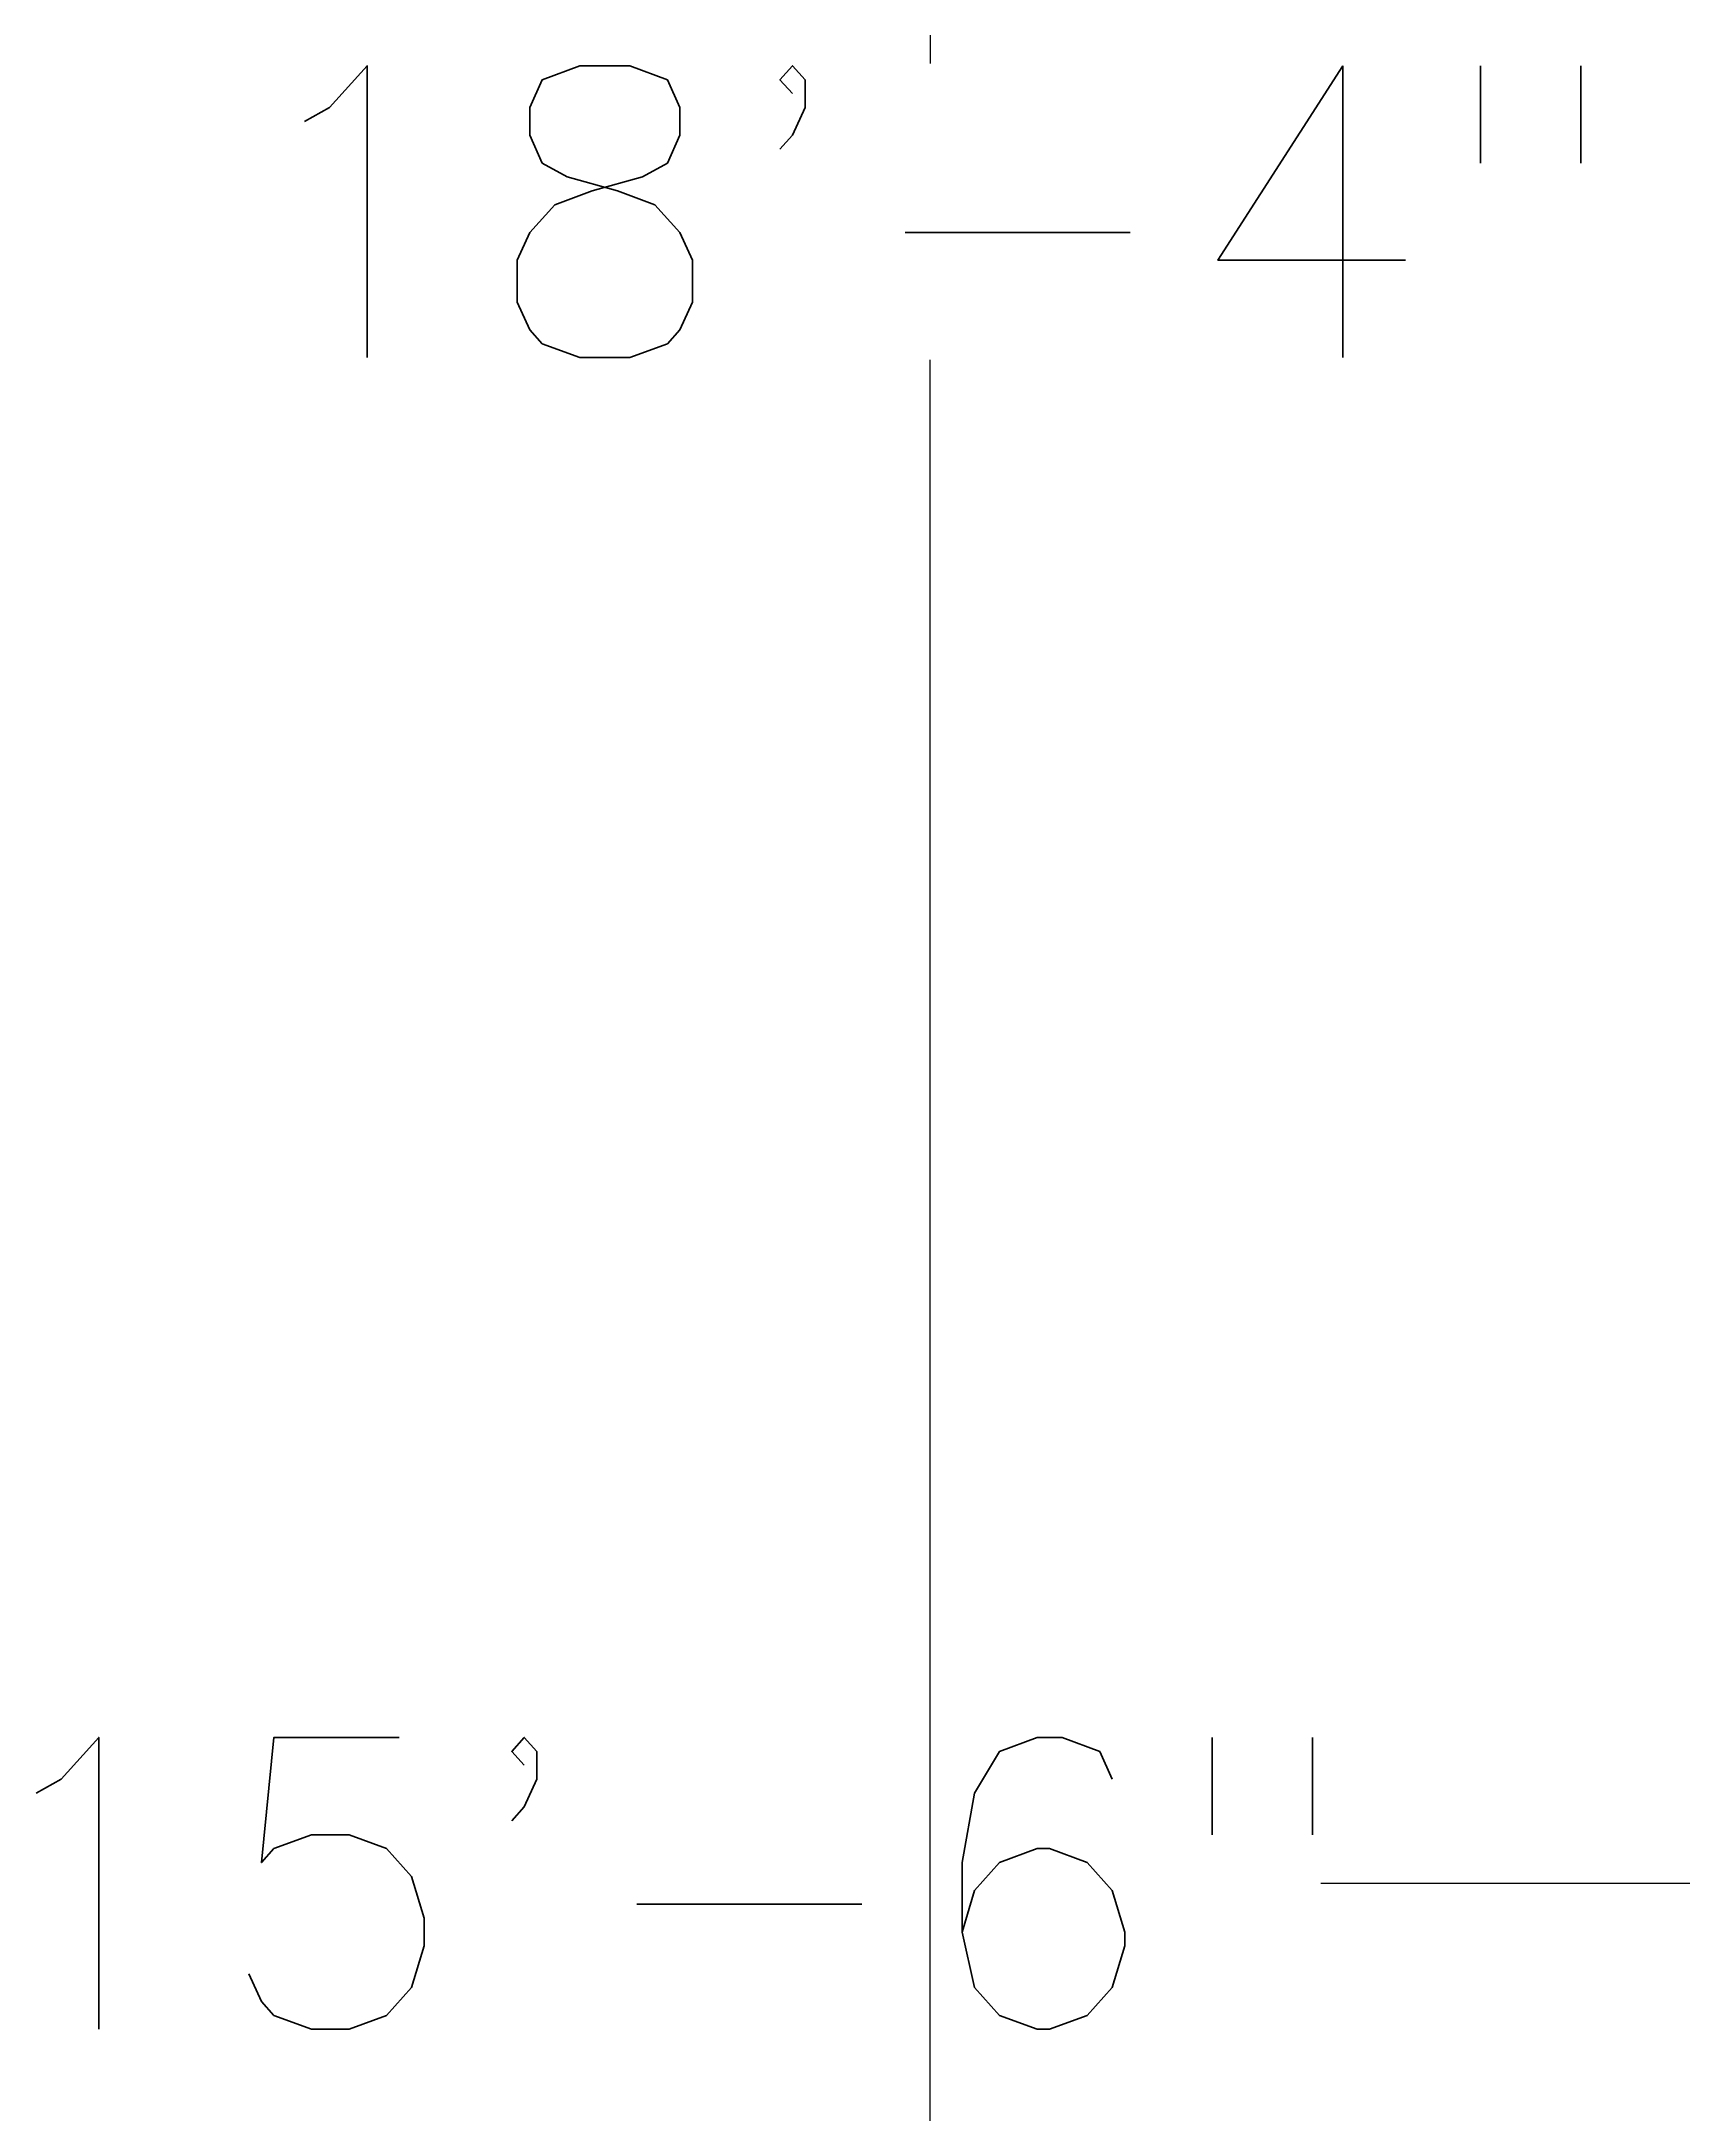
# Model space of a CAD drawing. Header units: inches. Extents: x 474 to 5633, y -332 to 1348.
# Drawn here: x 714.5 to 782, y 82.7 to 167.9 of the extents above; entities that cross this region are included whole.
import ezdxf

# ---------------------------------------------------------------- set-up
doc = ezdxf.new("R2010")
doc.units = ezdxf.units.IN
doc.header["$LTSCALE"] = 20
doc.header["$MEASUREMENT"] = 0
doc.styles.get("Standard").update_dxf_attribs({"font": 'txt.shx', "height": 12})
doc.dimstyles.new('iut', dxfattribs={"dimtxt": 0.18, "dimasz": 2.1175, "dimexe": 0.18, "dimexo": 0.0625, "dimgap": 0.09, "dimtad": 0, "dimtih": 1, "dimtoh": 1, "dimzin": 0, "dimdsep": 46, "dimlunit": 4, "dimtxsty": 'Standard', "dimblk": 'ARCHTICK', "dimcen": 0.09, "dimadec": 0, "dimazin": 0, "dimtfac": 1, "dimtofl": 0, "dimtmove": 0, "dimatfit": 3, "dimldrblk": 'ARCHTICK', "dimfxl": 1, "dimtolj": 1, "dimtzin": 0, "dimarcsym": 0})

# ---------------------------------------------------------------- blocks, each defined once
blk = doc.blocks.new('_ArchTick')
at = {"color": 0, "linetype": 'ByBlock', "const_width": 0.15}
blk.add_lwpolyline([(-0.5, -0.5), (0.5, 0.5)], dxfattribs=at)
blk = doc.blocks.new('*D41')
at = {"color": 0, "lineweight": -2, "transparency": 16777216}
for p, q in [((647.026, 86.961), (647.026, 92.341)), ((647.026, 92.161), (712.936, 92.161)), ((833.026, 92.161), (767.116, 92.161)), ((833.026, 86.961), (833.026, 92.341))]:
    blk.add_line(p, q, dxfattribs=at)
at = {"layer": 'Defpoints', "color": 0, "transparency": 16777216}
for p in [(833.026, 92.161), (647.026, 86.899), (833.026, 86.899)]:
    blk.add_point(p, dxfattribs=at)
at = {"color": 0, "lineweight": -2, "transparency": 16777216, "xscale": 2.1175, "yscale": 2.1175, "zscale": 2.1175, "rotation": 180}
blk.add_blockref('_ArchTick', (647.026, 92.161), dxfattribs=at)
at = {"color": 0, "lineweight": -2, "transparency": 16777216, "xscale": 2.1175, "yscale": 2.1175, "zscale": 2.1175}
blk.add_blockref('_ArchTick', (833.026, 92.161), dxfattribs=at)
at = {"color": 0, "transparency": 16777216, "insert": (740.026, 92.161), "char_height": 12, "attachment_point": 5}
blk.add_mtext('\\A1;15\'-6"', dxfattribs=at)
blk = doc.blocks.new('*D49')
at = {"color": 0, "lineweight": -2, "transparency": 16777216}
for p, q in [((740.088, 270.899), (751.235, 270.899)), ((751.055, 270.899), (751.055, 166.989)), ((751.055, 50.899), (751.055, 154.809)), ((740.088, 50.899), (751.235, 50.899))]:
    blk.add_line(p, q, dxfattribs=at)
at = {"layer": 'Defpoints', "color": 0, "transparency": 16777216}
for p in [(740.026, 270.899), (740.026, 50.899), (751.055, 50.899)]:
    blk.add_point(p, dxfattribs=at)
at = {"color": 0, "lineweight": -2, "transparency": 16777216, "xscale": 2.1175, "yscale": 2.1175, "zscale": 2.1175}
for p, rotation in [((751.055, 270.899), 90), ((751.055, 50.899), 270)]:
    blk.add_blockref('_ArchTick', p, dxfattribs=dict(at, rotation=rotation))
at = {"color": 0, "transparency": 16777216, "insert": (751.055, 160.899), "char_height": 12, "attachment_point": 5}
blk.add_mtext('\\A1;18\'-4"', dxfattribs=at)

msp = doc.modelspace()

# ---------------------------------------------------------------- dimensions: what is measured, and where the dimension line sits
dim = msp.add_linear_dim(base=(751.055, 50.899), p1=(740.026, 270.899), p2=(740.026, 50.899), angle=90, dimstyle='iut')
dim.commit()
dim.dimension.update_dxf_attribs({"geometry": '*D49', "text_midpoint": (751.055, 160.899), "dimtype": 160})
dim = msp.add_linear_dim(base=(833.026, 92.161), p1=(647.026, 86.899), p2=(833.026, 86.899), dimstyle='iut')
dim.commit()
dim.dimension.update_dxf_attribs({"geometry": '*D41', "text_midpoint": (740.026, 92.161)})

doc.saveas('drawing.dxf')
